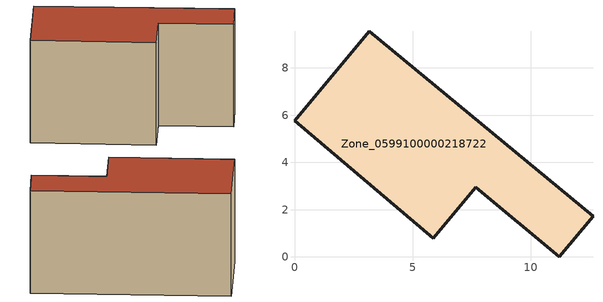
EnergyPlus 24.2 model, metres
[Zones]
Zone_0599100000218722
 floor ground (C_G): 0,5.77 3.17,9.56 12.64,1.73 11.22,0 7.68,2.95 5.88,0.79 z0
 wall outside (C_F): 3.17,9.56 0,5.77 5.88,0.79 7.68,2.95 11.22,0 12.64,1.73 3.17,9.56 z0:6.9
 roof outside (C_R): 12.64,1.73 3.17,9.56 0,5.77 5.88,0.79 7.68,2.95 11.22,0 z6.9
[BUILDING]
Pand.0599100000218722: North Axis=0; Terrain=City; Loads Convergence Tolerance Value=0.04; Temperature Convergence Tolerance Value=0.4; Solar Distribution=FullExterior; Maximum Number of Warmup Days=25; Minimum Number of Warmup Days=1
[Site:Location]
Rotterdam.The.Hague.AP_ZH_NLD Design_Conditions: Latitude=51.96; Longitude=4.45; Time Zone=1; Elevation=-4.5
[SITE:GROUNDTEMPERATURE:BUILDINGSURFACE]
18, 18, 18, 18, 18, 18, 18, 18, 18, 18, 18, 18
[MATERIAL] Thermal Absorptance=0.9; Solar Absorptance=0.7; Visible Absorptance=0.7
Name | Roughness | Thickness | Conductivity | Density | Specific Heat
G.TI.1946 | MediumSmooth | 0.15 | 1 | 540 | 1210
F.TI.1946 | Rough | 0.3 | 0.857143 | 1920 | 840
R.TI.1946 | MediumRough | 0.2 | 0.1 | 1500 | 1000
[CONSTRUCTION]
C_G: G.TI.1946
C_F: F.TI.1946
C_R: R.TI.1946
[ZONE]
Zone_0599100000218722: Type=1; Multiplier=1; Ceiling Height=Autocalculate; Volume=Autocalculate; Floor Area=autocalculate; Part of Total Floor Area=Yes
[ZONEINFILTRATION:DESIGNFLOWRATE]
Infil_Zone_0599100000218722: Zone or ZoneList or Space or SpaceList=Zone_0599100000218722; Schedule=AlwaysOn; Design Flow Rate Calculation Method=Flow/Area; Flow Rate per Floor Area=0.003; Constant Term Coefficient=1; Temperature Term Coefficient=0; Velocity Term Coefficient=0; Velocity Squared Term Coefficient=0
[HVACTEMPLATE:ZONE:IDEALLOADSAIRSYSTEM]
Zone_0599100000218722: Maximum Heating Supply Air Temperature=50; Minimum Cooling Supply Air Temperature=13; Maximum Heating Supply Air Humidity Ratio=0.0156; Minimum Cooling Supply Air Humidity Ratio=0.0077; Heating Limit=NoLimit; Cooling Limit=NoLimit; Dehumidification Control Type=ConstantSensibleHeatRatio; Cooling Sensible Heat Ratio=0.7; Dehumidification Setpoint=60; Humidification Control Type=None; Humidification Setpoint=30; Outdoor Air Method=None; Outdoor Air Flow Rate per Person=0.00944; Outdoor Air Flow Rate per Zone Floor Area=0; Outdoor Air Flow Rate per Zone=0; Demand Controlled Ventilation Type=None; Outdoor Air Economizer Type=NoEconomizer; Heat Recovery Type=None; Sensible Heat Recovery Effectiveness=0.7; Latent Heat Recovery Effectiveness=0.65
[ZONECONTROL:THERMOSTAT]
ThermostatControl_Zone_0599100000218722: Zone or ZoneList=Zone_0599100000218722; Control Type Schedule=DualSetpointControlType; Control 1=Thermostat_Zone_0599100000218722; Temperature Difference Between Cutout And Setpoint=0
[THERMOSTATSETPOINT:DUALSETPOINT]
Thermostat_Zone_0599100000218722: Heating Setpoint Temperature Schedule=HeatingSetpoint_Zone_0599100000218722; Cooling Setpoint Temperature Schedule=CoolingSetpoint_Zone_0599100000218722
[SCHEDULE:COMPACT]
HeatingSetpoint_Zone_0599100000218722: Through: 12/31, For: AllDays, Until: 24:00, 21
CoolingSetpoint_Zone_0599100000218722: Through: 12/31, For: AllDays, Until: 24:00, 24
DualSetpointControlType: Through: 12/31, For: AllDays, Until: 24:00, 4
AlwaysOn: Through: 12/31, For: AllDays, Until: 24:00, 1
